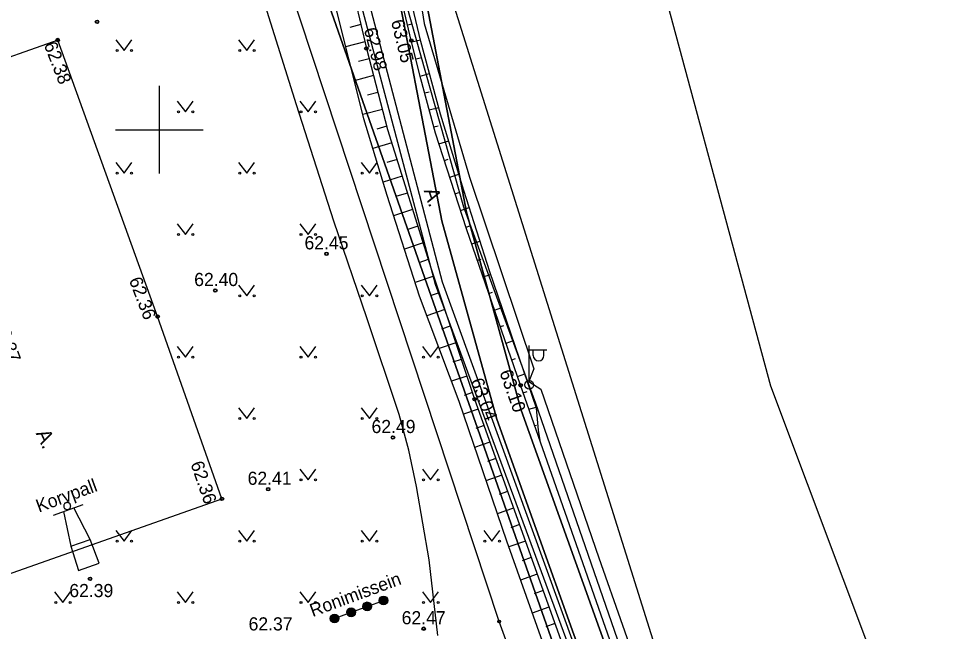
# Model space of a CAD drawing. Extents: x 635055 to 635588, y 6468300 to 6468776.
# Drawn here: x 635442 to 635495.4, y 6468571.4 to 6468606.3 of the extents above; entities that cross this region are included whole.
import ezdxf

# ---------------------------------------------------------------- set-up
doc = ezdxf.new("R2010")
doc.units = 0
for name, color, linetype in [('HALJASTUS', 7, 'Continuous'), ('HORISONTAAL-EH2000', 7, 'Continuous'), ('KORGUS-EH2000', 7, 'Continuous'), ('KTRASS', 7, 'Continuous'), ('MOOTMPUNKT', 7, 'Continuous'), ('MOOTPIIR', 7, 'Continuous'), ('MPKAABEL', 7, 'Continuous'), ('PIIR', 7, 'Continuous'), ('POST', 7, 'Continuous'), ('RAJATIS', 7, 'Continuous'), ('RELJEEF', 7, 'Continuous'), ('SITRASS', 7, 'Continuous'), ('TEE', 7, 'Continuous'), ('VORK', 7, 'Continuous'), ('VTRASS', 7, 'Continuous')]:
    doc.layers.add(name, color=color, linetype=linetype)

msp = doc.modelspace()

# ---------------------------------------------------------------- linework, layer by layer
at = {"layer": 'HALJASTUS'}
for p, q in [((635447.525, 6468605.13), (635447.989, 6468604.524)), ((635447.989, 6468604.524), (635448.434, 6468605.13)), ((635454.525, 6468605.13), (635454.989, 6468604.524)), ((635454.989, 6468604.524), (635455.434, 6468605.13)), ((635451.025, 6468601.63), (635451.489, 6468601.024)), ((635451.489, 6468601.024), (635451.934, 6468601.63)), ((635458.025, 6468601.63), (635458.489, 6468601.024)), ((635458.489, 6468601.024), (635458.934, 6468601.63)), ((635447.525, 6468598.13), (635447.989, 6468597.524)), ((635447.989, 6468597.524), (635448.434, 6468598.13)), ((635454.525, 6468598.13), (635454.989, 6468597.524)), ((635454.989, 6468597.524), (635455.434, 6468598.13)), ((635461.525, 6468598.13), (635461.989, 6468597.524)), ((635461.989, 6468597.524), (635462.434, 6468598.13)), ((635451.025, 6468594.63), (635451.489, 6468594.024)), ((635451.489, 6468594.024), (635451.934, 6468594.63)), ((635458.025, 6468594.63), (635458.489, 6468594.024)), ((635458.489, 6468594.024), (635458.934, 6468594.63)), ((635454.525, 6468591.13), (635454.989, 6468590.524)), ((635454.989, 6468590.524), (635455.434, 6468591.13)), ((635461.525, 6468591.13), (635461.989, 6468590.524)), ((635461.989, 6468590.524), (635462.434, 6468591.13)), ((635451.025, 6468587.63), (635451.489, 6468587.024)), ((635451.489, 6468587.024), (635451.934, 6468587.63)), ((635458.025, 6468587.63), (635458.489, 6468587.024)), ((635458.489, 6468587.024), (635458.934, 6468587.63)), ((635465.025, 6468587.63), (635465.489, 6468587.024)), ((635465.489, 6468587.024), (635465.934, 6468587.63)), ((635454.525, 6468584.13), (635454.989, 6468583.524)), ((635454.989, 6468583.524), (635455.434, 6468584.13)), ((635461.525, 6468584.13), (635461.989, 6468583.524)), ((635461.989, 6468583.524), (635462.434, 6468584.13)), ((635458.025, 6468580.63), (635458.489, 6468580.024)), ((635458.489, 6468580.024), (635458.934, 6468580.63)), ((635465.025, 6468580.63), (635465.489, 6468580.024)), ((635465.489, 6468580.024), (635465.934, 6468580.63)), ((635447.525, 6468577.13), (635447.989, 6468576.524)), ((635447.989, 6468576.524), (635448.434, 6468577.13)), ((635454.525, 6468577.13), (635454.989, 6468576.524)), ((635454.989, 6468576.524), (635455.434, 6468577.13)), ((635461.525, 6468577.13), (635461.989, 6468576.524)), ((635461.989, 6468576.524), (635462.434, 6468577.13)), ((635468.525, 6468577.13), (635468.989, 6468576.524)), ((635468.989, 6468576.524), (635469.434, 6468577.13)), ((635444.025, 6468573.63), (635444.489, 6468573.024)), ((635444.489, 6468573.024), (635444.934, 6468573.63)), ((635451.025, 6468573.63), (635451.489, 6468573.024)), ((635451.489, 6468573.024), (635451.934, 6468573.63)), ((635458.025, 6468573.63), (635458.489, 6468573.024)), ((635458.489, 6468573.024), (635458.934, 6468573.63)), ((635465.025, 6468573.63), (635465.489, 6468573.024)), ((635465.489, 6468573.024), (635465.934, 6468573.63))]:
    msp.add_line(p, q, dxfattribs=at)
msp.add_lwpolyline([(635480.972, 6468540.195), (635469.399, 6468571.945), (635455.187, 6468614.967)], dxfattribs=at)
for centre in [(635447.588, 6468604.524), (635448.417, 6468604.524), (635454.588, 6468604.524), (635455.417, 6468604.524), (635451.088, 6468601.024), (635451.917, 6468601.024), (635458.088, 6468601.024), (635458.917, 6468601.024), (635447.588, 6468597.524), (635448.417, 6468597.524), (635454.588, 6468597.524), (635455.417, 6468597.524), (635461.588, 6468597.524), (635462.417, 6468597.524), (635451.088, 6468594.024), (635451.917, 6468594.024), (635458.088, 6468594.024), (635458.917, 6468594.024), (635454.588, 6468590.524), (635455.417, 6468590.524), (635461.588, 6468590.524), (635462.417, 6468590.524), (635451.088, 6468587.024), (635451.917, 6468587.024), (635458.088, 6468587.024), (635458.917, 6468587.024), (635465.088, 6468587.024), (635465.917, 6468587.024), (635454.588, 6468583.524), (635455.417, 6468583.524), (635461.588, 6468583.524), (635462.417, 6468583.524), (635458.088, 6468580.024), (635458.917, 6468580.024), (635465.088, 6468580.024), (635465.917, 6468580.024), (635447.588, 6468576.524), (635448.417, 6468576.524), (635454.588, 6468576.524), (635455.417, 6468576.524), (635461.588, 6468576.524), (635462.417, 6468576.524), (635468.588, 6468576.524), (635469.417, 6468576.524), (635444.088, 6468573.024), (635444.917, 6468573.024), (635451.088, 6468573.024), (635451.917, 6468573.024), (635458.088, 6468573.024), (635458.917, 6468573.024), (635465.088, 6468573.024), (635465.917, 6468573.024)]:
    msp.add_circle(centre, 0.055, dxfattribs=at)
at = {"layer": 'HORISONTAAL-EH2000'}
msp.add_lwpolyline([(635465.9, 6468571.136), (635465.407, 6468575.468), (635464.685, 6468579.64), (635464.247, 6468581.709), (635463.691, 6468583.752), (635461.847, 6468589.277), (635459.967, 6468594.783), (635457.83, 6468601.431), (635455.741, 6468608.092)], dxfattribs=at)
at = {"layer": 'KORGUS-EH2000'}
for centre in [(635446.444, 6468606.158), (635444.199, 6468605.122), (635464.386, 6468605.098), (635461.822, 6468604.639), (635459.544, 6468592.926), (635453.196, 6468590.833), (635449.903, 6468589.348), (635470.624, 6468585.422), (635467.997, 6468584.624), (635463.335, 6468582.444), (635456.212, 6468579.49), (635453.578, 6468578.94), (635446.046, 6468574.376), (635465.091, 6468571.531)]:
    msp.add_circle(centre, 0.1, dxfattribs=at)
at = {"layer": 'KTRASS'}
msp.add_lwpolyline([(635461.797, 6468647.998), (635458.05, 6468637.76), (635456.92, 6468632.35), (635458.88, 6468623.4), (635461.45, 6468607.4), (635465.74, 6468591.2), (635476.8, 6468561.23), (635483.75, 6468543.18), (635491.28, 6468523.76), (635492.748, 6468524.212)], dxfattribs=at)
at = {"layer": 'MOOTMPUNKT'}
for centre in [(635446.444, 6468606.158), (635444.199, 6468605.122), (635464.386, 6468605.098), (635461.822, 6468604.639), (635459.544, 6468592.926), (635453.196, 6468590.833), (635449.903, 6468589.348), (635470.624, 6468585.422), (635467.997, 6468584.624), (635463.335, 6468582.444), (635456.212, 6468579.49), (635453.578, 6468578.94), (635446.046, 6468574.376), (635462.798, 6468573.145), (635460.947, 6468572.464), (635461.87, 6468572.804), (635460.007, 6468572.114), (635469.399, 6468571.945), (635465.091, 6468571.531)]:
    msp.add_circle(centre, 0.075, dxfattribs=at)
at = {"layer": 'MOOTPIIR'}
msp.add_lwpolyline([(635376.38, 6468559.29), (635369.15, 6468578.33), (635370.373, 6468591.763), (635460.261, 6468648.808), (635465.6, 6468645.99), (635463.27, 6468633.37), (635462.31, 6468623.13), (635463.03, 6468610.95), (635467.357, 6468595.601), (635471.475, 6468584.399), (635484.467, 6468546.908), (635493.641, 6468521.762), (635511.223, 6468471.877), (635514.739, 6468458.59), (635510.462, 6468457.176), (635419.91, 6468423.39), (635417.257, 6468426.302), (635395.891, 6468485.244), (635377.42, 6468556.55)], close=True, dxfattribs=at)
at = {"layer": 'MPKAABEL'}
msp.add_lwpolyline([(635463.049, 6468627.938), (635463.16, 6468627.036), (635463.696, 6468615.092), (635465.111, 6468606.072), (635467.715, 6468597.303), (635471.379, 6468586.366), (635471.089, 6468585.634), (635471.775, 6468585.198), (635475.082, 6468575.577), (635480.485, 6468560.208), (635486.035, 6468545.072), (635486.087, 6468544.023)], dxfattribs=at)
at = {"layer": 'PIIR'}
for points in [[(635510.65, 6468471.35), (635491.82, 6468521.24), (635482.55, 6468546.35), (635469.26, 6468583.48), (635466.12, 6468594.81), (635463.03, 6468610.95), (635462.31, 6468623.13), (635463.27, 6468633.37), (635465.6, 6468645.99), (635467.93, 6468652.45), (635470.21, 6468659.63), (635475.97, 6468673.52), (635482.48, 6468687.11)], [(635512.09, 6468471.78), (635493.23, 6468521.75), (635483.97, 6468546.83), (635470.66, 6468584.01), (635467.54, 6468595.3), (635464.51, 6468611.17), (635463.81, 6468623.01), (635464.76, 6468633.19), (635467.04, 6468645.57), (635469.33, 6468651.92), (635471.6, 6468659.07), (635477.38, 6468673), (635483.86, 6468686.52)], [(635483.86, 6468686.52), (635477.38, 6468673), (635471.6, 6468659.07), (635469.33, 6468651.92), (635467.04, 6468645.57), (635464.76, 6468633.19), (635463.81, 6468623.01), (635464.51, 6468611.17), (635467.54, 6468595.3), (635470.66, 6468584.01), (635483.97, 6468546.83), (635493.23, 6468521.75), (635512.09, 6468471.78)], [(635495.8, 6468681.39), (635489.21, 6468667.61), (635483.49, 6468653.82), (635481.64, 6468647.75), (635479.42, 6468641.61), (635477.65, 6468631.53), (635476.8, 6468622.44), (635477.06, 6468617.86), (635477.3, 6468613.52), (635484.88, 6468585.38), (635505.65, 6468530.12), (635507.28, 6468525.2), (635528.78, 6468468.51)], [(635286.03, 6468653.14), (635300.57, 6468664.83), (635316.16, 6468676.61), (635348.32, 6468627.48), (635305.49, 6468598.32), (635341.2, 6468547.43), (635377.42, 6468556.55), (635369.15, 6468578.33), (635371.53, 6468589.97), (635443.02, 6468636.29), (635459.58, 6468607.43), (635509.37, 6468465.57), (635505.89, 6468453.29), (635419.93, 6468423.46), (635417.77, 6468426.64), (635397.67, 6468485.59), (635329.94, 6468447.59), (635308.83, 6468435.7), (635264.27, 6468410.65)]]:
    msp.add_lwpolyline(points, dxfattribs=at)
msp.add_lwpolyline([(635443.02, 6468636.29), (635467.93, 6468652.45), (635465.6, 6468645.99), (635463.27, 6468633.37), (635462.31, 6468623.13), (635463.03, 6468610.95), (635466.12, 6468594.81), (635469.26, 6468583.48), (635482.55, 6468546.35), (635491.82, 6468521.24), (635510.65, 6468471.35), (635516.12, 6468456.85), (635514.17, 6468456.18), (635512.61, 6468455.63), (635505.89, 6468453.29), (635509.37, 6468465.57), (635459.58, 6468607.43)], close=True, dxfattribs=at)
at = {"layer": 'POST'}
for p, q in [((635471.117, 6468585.694), (635471.117, 6468587.694)), ((635471.117, 6468587.444), (635472.117, 6468587.444)), ((635471.344, 6468587.123), (635471.344, 6468587.444)), ((635471.956, 6468587.123), (635471.956, 6468587.444))]:
    msp.add_line(p, q, dxfattribs=at)
msp.add_circle((635471.117, 6468585.444), 0.25, dxfattribs=at)
msp.add_arc((635471.65, 6468587.123), 0.306, 180, 0, dxfattribs=at)
at = {"layer": 'RAJATIS'}
for points in [[(635443.966, 6468578.01), (635445.644, 6468578.613)], [(635444.533, 6468578.214), (635444.956, 6468576.231), (635445.389, 6468574.847), (635446.573, 6468575.267), (635446.06, 6468576.617), (635445.117, 6468578.424)], [(635444.956, 6468576.231), (635446.06, 6468576.617)], [(635460.007, 6468572.114), (635460.947, 6468572.464), (635461.87, 6468572.804), (635462.798, 6468573.145)]]:
    msp.add_lwpolyline(points, dxfattribs=at)
msp.add_lwpolyline([(635444.941, 6468578.531), (635444.939, 6468578.556), (635444.934, 6468578.581), (635444.927, 6468578.604), (635444.916, 6468578.627), (635444.902, 6468578.648), (635444.886, 6468578.668), (635444.868, 6468578.685), (635444.848, 6468578.7), (635444.826, 6468578.712), (635444.802, 6468578.721), (635444.778, 6468578.727), (635444.753, 6468578.73), (635444.728, 6468578.73), (635444.703, 6468578.727), (635444.679, 6468578.721), (635444.656, 6468578.712), (635444.634, 6468578.7), (635444.613, 6468578.685), (635444.595, 6468578.668), (635444.579, 6468578.648), (635444.565, 6468578.627), (635444.555, 6468578.604), (635444.547, 6468578.581), (635444.542, 6468578.556), (635444.541, 6468578.531), (635444.542, 6468578.506), (635444.547, 6468578.481), (635444.555, 6468578.457), (635444.565, 6468578.434), (635444.579, 6468578.413), (635444.595, 6468578.394), (635444.613, 6468578.377), (635444.634, 6468578.362), (635444.656, 6468578.35), (635444.679, 6468578.341), (635444.703, 6468578.334), (635444.728, 6468578.331), (635444.753, 6468578.331), (635444.778, 6468578.334), (635444.802, 6468578.341), (635444.826, 6468578.35), (635444.848, 6468578.362), (635444.868, 6468578.377), (635444.886, 6468578.394), (635444.902, 6468578.413), (635444.916, 6468578.434), (635444.927, 6468578.457), (635444.934, 6468578.481), (635444.939, 6468578.506)], close=True, dxfattribs=at)
for centre, radius in [((635461.87, 6468572.804), 0.25), ((635461.87, 6468572.804), 0.225), ((635461.87, 6468572.804), 0.2), ((635461.87, 6468572.804), 0.175), ((635461.87, 6468572.804), 0.15), ((635462.798, 6468573.145), 0.25), ((635462.798, 6468573.145), 0.225), ((635462.798, 6468573.145), 0.2), ((635462.798, 6468573.145), 0.175), ((635462.798, 6468573.145), 0.15), ((635462.798, 6468573.145), 0.125), ((635462.798, 6468573.145), 0.1), ((635462.798, 6468573.145), 0.075), ((635462.798, 6468573.145), 0.05), ((635462.798, 6468573.145), 0.025), ((635460.947, 6468572.464), 0.25), ((635460.947, 6468572.464), 0.225), ((635460.947, 6468572.464), 0.2), ((635460.947, 6468572.464), 0.175), ((635460.947, 6468572.464), 0.15), ((635460.947, 6468572.464), 0.125), ((635460.947, 6468572.464), 0.1), ((635460.947, 6468572.464), 0.075), ((635460.947, 6468572.464), 0.05), ((635460.947, 6468572.464), 0.025), ((635461.87, 6468572.804), 0.125), ((635461.87, 6468572.804), 0.1), ((635461.87, 6468572.804), 0.075), ((635461.87, 6468572.804), 0.05), ((635461.87, 6468572.804), 0.025), ((635460.007, 6468572.114), 0.25), ((635460.007, 6468572.114), 0.225), ((635460.007, 6468572.114), 0.2), ((635460.007, 6468572.114), 0.175), ((635460.007, 6468572.114), 0.15), ((635460.007, 6468572.114), 0.125), ((635460.007, 6468572.114), 0.1), ((635460.007, 6468572.114), 0.075), ((635460.007, 6468572.114), 0.05), ((635460.007, 6468572.114), 0.025)]:
    msp.add_circle(centre, radius, dxfattribs=at)
at = {"layer": 'RELJEEF'}
for p, q in [((635464.169, 6468605.988), (635464.43, 6468606.048)), ((635461.504, 6468606.003), (635460.87, 6468605.838)), ((635461.731, 6468605.029), (635460.628, 6468604.741)), ((635464.408, 6468605.011), (635464.908, 6468605.137)), ((635461.974, 6468604.059), (635461.375, 6468603.903)), ((635464.649, 6468604.041), (635464.908, 6468604.106)), ((635462.227, 6468603.091), (635461.12, 6468602.802)), ((635464.89, 6468603.07), (635465.43, 6468603.205)), ((635462.481, 6468602.124), (635461.88, 6468601.967)), ((635465.149, 6468602.101), (635465.395, 6468602.166)), ((635465.41, 6468601.136), (635465.954, 6468601.279)), ((635462.734, 6468601.157), (635461.611, 6468600.864)), ((635462.982, 6468600.211), (635462.415, 6468600.041)), ((635465.673, 6468600.165), (635465.912, 6468600.234)), ((635463.272, 6468599.254), (635462.189, 6468598.929)), ((635465.964, 6468599.208), (635466.52, 6468599.369)), ((635463.57, 6468598.3), (635462.991, 6468598.125)), ((635466.275, 6468598.251), (635466.487, 6468598.319)), ((635463.869, 6468597.345), (635462.772, 6468597.015)), ((635466.584, 6468597.3), (635467.096, 6468597.463)), ((635464.168, 6468596.391), (635463.567, 6468596.21)), ((635466.893, 6468596.347), (635467.103, 6468596.416)), ((635464.46, 6468595.455), (635463.377, 6468595.092)), ((635467.202, 6468595.395), (635467.69, 6468595.557)), ((635464.759, 6468594.501), (635464.185, 6468594.308)), ((635467.511, 6468594.444), (635467.731, 6468594.517)), ((635465.058, 6468593.546), (635463.987, 6468593.187)), ((635467.836, 6468593.497), (635468.299, 6468593.653)), ((635465.356, 6468592.592), (635464.821, 6468592.412)), ((635468.162, 6468592.552), (635468.369, 6468592.621)), ((635465.663, 6468591.64), (635464.597, 6468591.282)), ((635468.489, 6468591.605), (635468.912, 6468591.751)), ((635465.977, 6468590.695), (635465.457, 6468590.516)), ((635468.815, 6468590.66), (635469.019, 6468590.73)), ((635466.293, 6468589.746), (635465.266, 6468589.393)), ((635469.142, 6468589.714), (635469.561, 6468589.86)), ((635466.609, 6468588.797), (635466.108, 6468588.625)), ((635469.468, 6468588.769), (635469.672, 6468588.84)), ((635469.795, 6468587.824), (635470.211, 6468587.968)), ((635466.924, 6468587.848), (635465.97, 6468587.52)), ((635467.24, 6468586.899), (635466.758, 6468586.733)), ((635470.122, 6468586.876), (635470.33, 6468586.951)), ((635467.556, 6468585.95), (635466.673, 6468585.647)), ((635470.448, 6468585.931), (635470.86, 6468586.079)), ((635467.871, 6468585.004), (635467.411, 6468584.843)), ((635470.776, 6468584.988), (635470.999, 6468585.066)), ((635471.101, 6468584.062), (635471.516, 6468584.169)), ((635468.199, 6468584.059), (635467.355, 6468583.764)), ((635468.536, 6468583.118), (635468.071, 6468582.955)), ((635471.432, 6468583.117), (635471.537, 6468583.142)), ((635468.874, 6468582.176), (635468.001, 6468581.871)), ((635471.765, 6468582.168), (635471.766, 6468582.168)), ((635469.211, 6468581.235), (635468.731, 6468581.067)), ((635469.548, 6468580.294), (635468.647, 6468579.977)), ((635469.885, 6468579.353), (635469.393, 6468579.18)), ((635470.222, 6468578.411), (635469.293, 6468578.084)), ((635470.559, 6468577.47), (635470.057, 6468577.293)), ((635470.896, 6468576.528), (635469.943, 6468576.193)), ((635471.233, 6468575.587), (635470.721, 6468575.407)), ((635471.57, 6468574.648), (635470.614, 6468574.306)), ((635471.907, 6468573.706), (635471.392, 6468573.523)), ((635472.244, 6468572.765), (635471.284, 6468572.422)), ((635472.581, 6468571.824), (635472.065, 6468571.639))]:
    msp.add_line(p, q, dxfattribs=at)
for points in [[(635459.417, 6468632.631), (635459.223, 6468632.123), (635458.05, 6468626.904), (635458.182, 6468620.501), (635458.988, 6468613.001), (635459.918, 6468607.544), (635461.664, 6468600.654), (635462.997, 6468596.277), (635464.838, 6468590.531), (635467.096, 6468584.522), (635469.821, 6468576.537), (635472.974, 6468567.669), (635476.688, 6468556.719), (635480.318, 6468546.948), (635483.307, 6468538.357), (635485.974, 6468531.561), (635491.424, 6468516.11), (635494.487, 6468508.015)], [(635471.767, 6468582.162), (635471.648, 6468582.86), (635471.535, 6468584.114), (635468.864, 6468591.891), (635467.376, 6468596.536), (635466.059, 6468600.894), (635464.93, 6468605.045), (635464.059, 6468608.723), (635463.446, 6468612.294), (635463.087, 6468615.417), (635462.83, 6468618.761), (635462.684, 6468622.216), (635462.638, 6468625.668), (635462.612, 6468628.589), (635462.409, 6468630.207), (635462.1, 6468630.866)]]:
    msp.add_lwpolyline(points, dxfattribs=at)
at = {"layer": 'SITRASS'}
msp.add_lwpolyline([(635493.16, 6468523.162), (635466.751, 6468607.309), (635466.751, 6468607.309), (635466.483, 6468621.092)], dxfattribs=at)
at = {"layer": 'TEE'}
for points in [[(635504.119, 6468490.917), (635495.471, 6468515.463), (635486.675, 6468539.832), (635478.021, 6468564.329), (635470.624, 6468585.422), (635467.544, 6468594.341), (635465.768, 6468599.812), (635464.93, 6468602.911), (635464.386, 6468605.098), (635463.838, 6468607.351), (635463.388, 6468609.498), (635463.026, 6468611.313), (635462.733, 6468613.757), (635462.419, 6468616.659), (635462.326, 6468618.919), (635462.231, 6468621.602), (635462.141, 6468625.203), (635462.113, 6468630.204), (635462.068, 6468633.177), (635462.487, 6468633.145), (635463.113, 6468633.045)], [(635461.182, 6468607.383), (635461.822, 6468604.639), (635463.032, 6468600.02), (635465.522, 6468592.062), (635467.997, 6468584.624), (635475.544, 6468563.55)], [(635438.08, 6468573.477), (635453.578, 6468578.94), (635449.903, 6468589.348), (635444.199, 6468605.122), (635434.718, 6468601.773), (635431.539, 6468600.589), (635428.107, 6468598.948), (635434.136, 6468583.842), (635437.879, 6468573.826), (635438.08, 6468573.477)]]:
    msp.add_lwpolyline(points, dxfattribs=at)
at = {"layer": 'VORK'}
for p, q in [((635450, 6468602.5), (635450, 6468597.5)), ((635447.5, 6468600), (635452.5, 6468600))]:
    msp.add_line(p, q, dxfattribs=at)
at = {"layer": 'VTRASS'}
msp.add_lwpolyline([(635462.175, 6468647.798), (635459.63, 6468641), (635458.38, 6468637.65), (635457.42, 6468632.54), (635459.32, 6468623.53), (635461.89, 6468607.58), (635466.14, 6468591.32), (635477.04, 6468561.29), (635483.98, 6468543.27), (635491.43, 6468524.07), (635492.661, 6468524.449)], dxfattribs=at)

# ---------------------------------------------------------------- texts
at = {"layer": 'KORGUS-EH2000'}
for s, rotation, p in [('63.05', 283.7816, (635463.22, 6468606.198)), ('62.98', 284.4466, (635461.672, 6468605.735)), ('62.38', 291.3174, (635443.394, 6468604.862)), ('62.36', 290.9263, (635448.253, 6468591.432)), ('62.37', 290.2336, (635440.554, 6468589.014)), ('63.10', 289.5991, (635469.404, 6468586.166)), ('63.04', 290.3066, (635467.754, 6468585.673)), ('62.36', 289.0775, (635451.77, 6468580.948))]:
    msp.add_text(s, height=0.75, rotation=rotation, dxfattribs=at).set_placement(p)
for s, p in [('62.45', (635458.288, 6468593.176)), ('62.40', (635451.991, 6468591.083)), ('62.49', (635462.114, 6468582.694)), ('62.41', (635455.042, 6468579.74)), ('62.39', (635444.862, 6468573.332)), ('62.47', (635463.835, 6468571.781)), ('62.37', (635455.096, 6468571.43))]:
    msp.add_text(s, height=0.75, dxfattribs=at).set_placement(p)
at = {"layer": 'RAJATIS'}
for s, p in [('Korvpall', (635443.126, 6468578.149)), ('Ronimissein', (635458.754, 6468572.19))]:
    msp.add_text(s, height=0.75, rotation=20.2768, dxfattribs=at).set_placement(p)
at = {"layer": 'TEE'}
for rotation, p in [(288.7153, (635465.083, 6468596.535)), (294.9879, (635442.932, 6468582.684))]:
    msp.add_text('A.', height=0.85, rotation=rotation, dxfattribs=at).set_placement(p)

doc.saveas('drawing.dxf')
